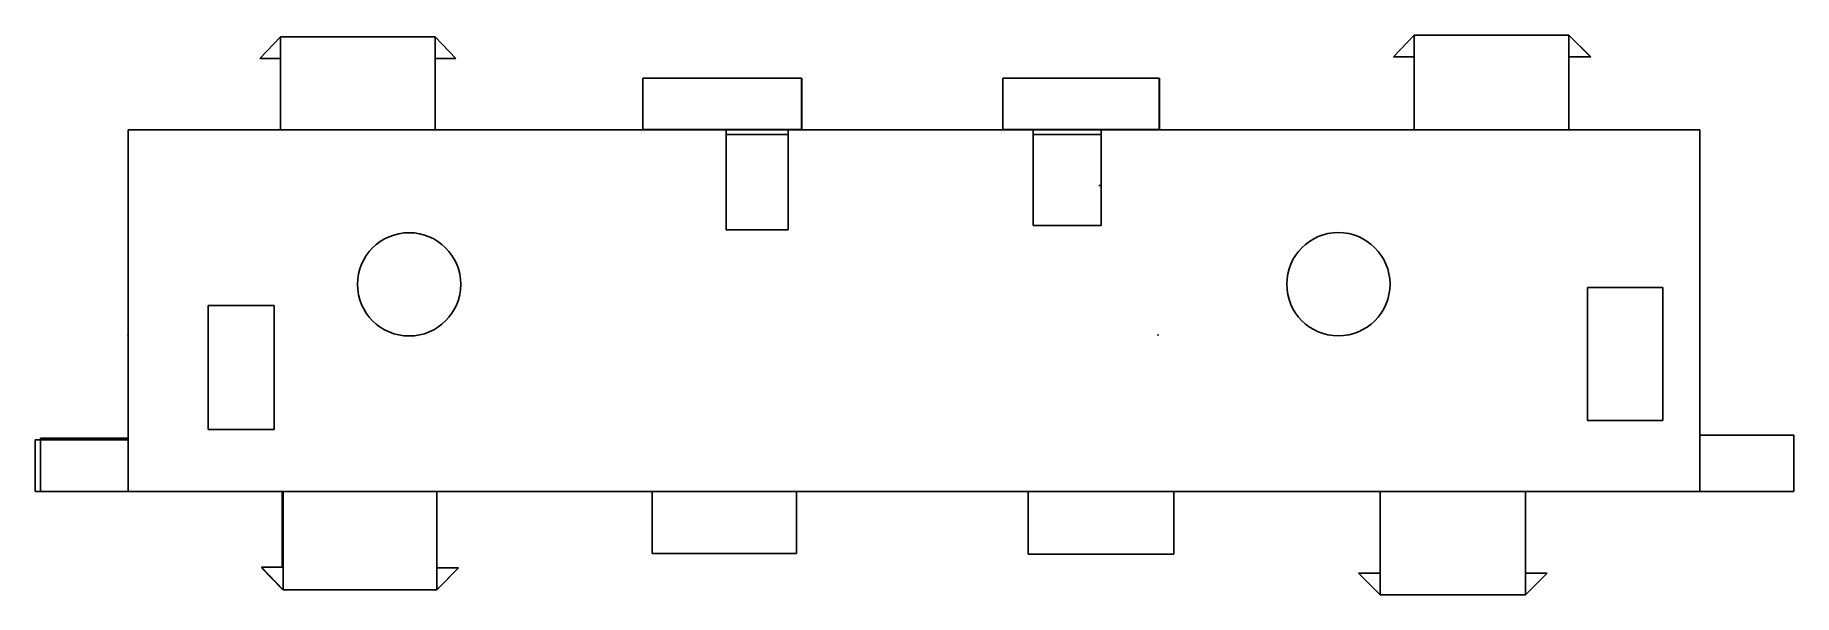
# Model space of a CAD drawing. Header units: centimetres. Extents: x -10.9 to 6.2, y -2.5 to 2.9.
import ezdxf

# ---------------------------------------------------------------- set-up
doc = ezdxf.new("R2010")
doc.units = ezdxf.units.CM
doc.header["$MEASUREMENT"] = 0
for name, color, linetype in [('part1 v8_Sketch11', 7, 'Continuous'), ('part1 v8_Sketch12', 7, 'Continuous'), ('part1 v8_Sketch13', 7, 'Continuous'), ('part1 v8_Sketch15', 7, 'Continuous'), ('part1 v8_Sketch16', 7, 'Continuous'), ('part1 v8_Sketch17', 7, 'Continuous'), ('part1 v8_Sketch18', 7, 'Continuous'), ('part1 v8_Sketch19', 7, 'Continuous'), ('part1 v8_Sketch2', 7, 'Continuous'), ('part1 v8_Sketch20', 7, 'Continuous'), ('part1 v8_Sketch21', 7, 'Continuous'), ('part1 v8_Sketch22', 7, 'Continuous'), ('part1 v8_Sketch24', 7, 'Continuous'), ('part1 v8_Sketch25', 7, 'Continuous'), ('part1 v8_Sketch26', 7, 'Continuous'), ('part1 v8_Sketch27', 7, 'Continuous'), ('part1 v8_Sketch28', 7, 'Continuous'), ('part1 v8_Sketch29', 7, 'Continuous'), ('part1 v8_Sketch3', 7, 'Continuous'), ('part1 v8_Sketch30', 7, 'Continuous'), ('part1 v8_Sketch31', 7, 'Continuous'), ('part1 v8_Sketch32', 7, 'Continuous'), ('part1 v8_Sketch33', 7, 'Continuous'), ('part1 v8_Sketch34', 7, 'Continuous'), ('part1 v8_Sketch36', 7, 'Continuous'), ('part1 v8_Sketch4', 7, 'Continuous'), ('part1 v8_Sketch5', 7, 'Continuous'), ('part1 v8_Sketch6', 7, 'Continuous'), ('part1 v8_Sketch7', 7, 'Continuous'), ('part1 v8_Sketch8', 7, 'Continuous'), ('part1 v8_Sketch9', 7, 'Continuous')]:
    doc.layers.add(name, color=color, linetype=linetype)

msp = doc.modelspace()

# ---------------------------------------------------------------- linework, layer by layer
at = {"layer": 'part1 v8_Sketch11'}
msp.add_point((0, 0), dxfattribs=at)
at = {"layer": 'part1 v8_Sketch12'}
msp.add_circle((1.747, 0.49), 0.5, dxfattribs=at)
msp.add_point((0, 0), dxfattribs=at)
at = {"layer": 'part1 v8_Sketch13'}
msp.add_circle((-7.253, 0.489), 0.5, dxfattribs=at)
msp.add_point((0, 0), dxfattribs=at)
at = {"layer": 'part1 v8_Sketch15'}
msp.add_point((0, 0), dxfattribs=at)
at = {"layer": 'part1 v8_Sketch16'}
msp.add_point((0, 0), dxfattribs=at)
at = {"layer": 'part1 v8_Sketch17'}
for p, q in [((2.48, 2.9), (2.28, 2.69)), ((2.48, 2.69), (2.48, 2.9)), ((3.979, 2.901), (4.19, 2.691)), ((2.48, 2.69), (2.28, 2.69)), ((3.98, 2.691), (4.19, 2.691))]:
    msp.add_line(p, q, dxfattribs=at)
msp.add_point((0, 0), dxfattribs=at)
at = {"layer": 'part1 v8_Sketch18'}
for p, q in [((-8.7, 2.674), (-8.5, 2.884)), ((-8.5, 2.884), (-8.5, 2.674)), ((-7, 2.884), (-7, 2.674)), ((-8.5, 2.674), (-8.7, 2.674)), ((-7, 2.674), (-6.8, 2.674))]:
    msp.add_line(p, q, dxfattribs=at)
msp.add_point((0, 0), dxfattribs=at)
at = {"layer": 'part1 v8_Sketch19'}
for p, q in [((-7, 2.884), (-7, 2.674)), ((-6.8, 2.674), (-7, 2.884)), ((-7, 2.674), (-6.8, 2.674))]:
    msp.add_line(p, q, dxfattribs=at)
msp.add_point((0, 0), dxfattribs=at)
at = {"layer": 'part1 v8_Sketch2'}
msp.add_point((0, 0), dxfattribs=at)
at = {"layer": 'part1 v8_Sketch20'}
for p, q in [((-8.559, 0.283), (-9.198, 0.283)), ((-9.198, 0.283), (-9.198, -0.917)), ((-8.559, -0.917), (-8.559, 0.283)), ((-9.198, -0.917), (-8.559, -0.917))]:
    msp.add_line(p, q, dxfattribs=at)
msp.add_point((0, 0), dxfattribs=at)
at = {"layer": 'part1 v8_Sketch21'}
for p, q in [((4.159, -0.83), (4.159, 0.46)), ((4.159, 0.46), (4.89, 0.46)), ((4.89, 0.46), (4.89, -0.83)), ((4.89, -0.83), (4.159, -0.83))]:
    msp.add_line(p, q, dxfattribs=at)
msp.add_point((0, 0), dxfattribs=at)
at = {"layer": 'part1 v8_Sketch22'}
msp.add_point((0, 0), dxfattribs=at)
at = {"layer": 'part1 v8_Sketch24'}
for p, q in [((3.558, -1.516), (2.153, -1.516)), ((2.153, -1.516), (2.153, -2.516)), ((3.558, -2.516), (3.558, -1.516)), ((2.153, -2.516), (3.558, -2.516))]:
    msp.add_line(p, q, dxfattribs=at)
msp.add_point((0, 0), dxfattribs=at)
at = {"layer": 'part1 v8_Sketch25'}
for p, q in [((1.943, -2.306), (2.153, -2.516)), ((2.153, -2.306), (1.943, -2.306)), ((2.153, -2.516), (2.153, -2.306))]:
    msp.add_line(p, q, dxfattribs=at)
msp.add_point((0, 0), dxfattribs=at)
at = {"layer": 'part1 v8_Sketch26'}
for p, q in [((3.768, -2.306), (3.558, -2.516)), ((3.558, -2.516), (3.558, -2.306)), ((3.558, -2.306), (3.768, -2.306))]:
    msp.add_line(p, q, dxfattribs=at)
msp.add_point((0, 0), dxfattribs=at)
at = {"layer": 'part1 v8_Sketch27'}
msp.add_point((0, 0), dxfattribs=at)
at = {"layer": 'part1 v8_Sketch28'}
for p, q in [((-8.473, -1.517), (-6.986, -1.517)), ((-8.473, -2.467), (-8.473, -1.517)), ((-6.986, -1.517), (-6.986, -2.467)), ((-6.986, -2.467), (-8.473, -2.467))]:
    msp.add_line(p, q, dxfattribs=at)
msp.add_point((0, 0), dxfattribs=at)
at = {"layer": 'part1 v8_Sketch29'}
for p, q in [((-8.473, -2.25), (-8.683, -2.25)), ((-8.683, -2.25), (-8.473, -2.467)), ((-8.473, -2.467), (-8.473, -2.25)), ((-6.986, -2.256), (-6.776, -2.256)), ((-6.986, -2.466), (-6.986, -2.256)), ((-6.982, -2.466), (-6.776, -2.256)), ((-6.986, -2.466), (-6.982, -2.466))]:
    msp.add_line(p, q, dxfattribs=at)
msp.add_point((0, 0), dxfattribs=at)
at = {"layer": 'part1 v8_Sketch3'}
for p, q in [((-9.974, -1.517), (-9.974, 1.983)), ((-9.974, 1.983), (5.247, 1.983)), ((5.247, 1.983), (5.247, -1.517)), ((5.247, -1.517), (-9.974, -1.517))]:
    msp.add_line(p, q, dxfattribs=at)
msp.add_point((0, 0), dxfattribs=at)
at = {"layer": 'part1 v8_Sketch30'}
for p, q in [((-4.9, -2.116), (-4.9, -1.516)), ((-4.9, -1.516), (-3.5, -1.516)), ((-3.5, -1.516), (-3.5, -2.116)), ((-3.5, -2.116), (-4.9, -2.116))]:
    msp.add_line(p, q, dxfattribs=at)
msp.add_point((0, 0), dxfattribs=at)
at = {"layer": 'part1 v8_Sketch31'}
for p, q in [((-1.256, -1.516), (-1.256, -2.124)), ((0.153, -1.516), (-1.256, -1.516)), ((0.153, -2.124), (0.153, -1.516)), ((-1.256, -2.124), (0.153, -2.124))]:
    msp.add_line(p, q, dxfattribs=at)
msp.add_point((0, 0), dxfattribs=at)
at = {"layer": 'part1 v8_Sketch32'}
for p, q in [((-4.99, 1.989), (-4.99, 2.483)), ((-4.99, 2.483), (-3.454, 2.483)), ((-3.454, 2.483), (-3.454, 1.989)), ((-1.503, 2.483), (0.011, 2.483)), ((-1.503, 1.989), (-1.503, 2.483)), ((0.011, 2.483), (0.011, 1.989)), ((-3.454, 1.989), (-4.99, 1.989)), ((0.011, 1.989), (-1.503, 1.989))]:
    msp.add_line(p, q, dxfattribs=at)
msp.add_point((0, 0), dxfattribs=at)
at = {"layer": 'part1 v8_Sketch33'}
for p, q in [((3.98, 2.9), (4.191, 2.691)), ((3.98, 2.691), (3.98, 2.9)), ((4.191, 2.691), (3.98, 2.691))]:
    msp.add_line(p, q, dxfattribs=at)
msp.add_point((0, 0), dxfattribs=at)
at = {"layer": 'part1 v8_Sketch34'}
for p, q in [((-9.974, -1.517, 0.6), (-9.974, 1.983, 0.6)), ((-9.974, 1.983), (-9.974, -1.517)), ((-9.974, 1.983, 0.6), (-9.974, 1.983)), ((-9.974, -1, 0.6), (-9.974, -1)), ((-9.974, -1.517, 0.6), (-9.974, -1, 0.6)), ((-9.974, -1), (-9.974, -1.517)), ((-9.974, -1.517), (-9.974, -1.517, 0.6)), ((-9.974, -1.517), (-9.974, -1.517, 0.6))]:
    msp.add_line(p, q, dxfattribs=at)
msp.add_point((-9.974, 0), dxfattribs=at)
at = {"layer": 'part1 v8_Sketch36'}
for p, q in [((-3.454, 2.483, 0.6), (-4.99, 2.483, 0.6)), ((-4.99, 2.483, 0.6), (-4.99, 1.983, 0.6)), ((-3.454, 1.983, 0.6), (-3.454, 2.483, 0.6)), ((-1.503, 2.483, 0.6), (-1.503, 1.983, 0.6)), ((0.011, 2.483, 0.6), (-1.503, 2.483, 0.6)), ((0.011, 1.983, 0.6), (0.011, 2.483, 0.6)), ((-4.99, 1.983, 0.6), (-9.974, 1.983, 0.6)), ((-9.974, 1.983, 0.6), (-9.974, -1, 0.6)), ((-4.183, 1.939, 0.6), (-3.583, 1.939, 0.6)), ((-4.183, 1.016, 0.6), (-4.183, 1.939, 0.6)), ((-3.583, 1.939, 0.6), (-3.583, 1.016, 0.6)), ((-1.503, 1.983, 0.6), (-3.454, 1.983, 0.6)), ((-1.208, 1.939, 0.6), (-0.549, 1.939, 0.6)), ((-1.208, 1.06, 0.6), (-1.208, 1.939, 0.6)), ((-0.549, 1.939, 0.6), (-0.549, 1.06, 0.6)), ((5.247, 1.983, 0.6), (0.011, 1.983, 0.6)), ((5.247, -0.971, 0.6), (5.247, 1.983, 0.6)), ((-0.549, 1.06, 0.6), (-1.208, 1.06, 0.6)), ((-3.583, 1.016, 0.6), (-4.183, 1.016, 0.6)), ((4.159, 0.46, 0.6), (4.89, 0.46, 0.6)), ((4.159, -0.83, 0.6), (4.159, 0.46, 0.6)), ((4.89, 0.46, 0.6), (4.89, -0.83, 0.6)), ((-9.198, 0.283, 0.6), (-8.559, 0.283, 0.6)), ((-9.198, -0.917, 0.6), (-9.198, 0.283, 0.6)), ((-8.559, 0.283, 0.6), (-8.559, -0.917, 0.6)), ((4.89, -0.83, 0.6), (4.159, -0.83, 0.6)), ((-9.974, -1, 0.6), (-10.824, -1, 0.6)), ((-10.824, -1, 0.6), (-10.824, -1.517, 0.6)), ((-8.559, -0.917, 0.6), (-9.198, -0.917, 0.6)), ((6.158, -0.971, 0.6), (5.247, -0.971, 0.6)), ((6.158, -1.517, 0.6), (6.158, -0.971, 0.6)), ((-10.824, -1.517, 0.6), (-8.481, -1.517, 0.6)), ((-8.481, -1.517, 0.6), (-8.481, -2.25, 0.6)), ((-6.986, -2.256, 0.6), (-6.986, -1.517, 0.6)), ((-6.986, -1.517, 0.6), (-4.9, -1.517, 0.6)), ((-4.9, -1.517, 0.6), (-4.9, -2.116, 0.6)), ((-3.5, -2.116, 0.6), (-3.5, -1.517, 0.6)), ((-3.5, -1.517, 0.6), (-1.256, -1.517, 0.6)), ((-1.256, -1.517, 0.6), (-1.256, -2.124, 0.6)), ((0.153, -1.517, 0.6), (2.153, -1.517, 0.6)), ((0.153, -2.124, 0.6), (0.153, -1.517, 0.6)), ((2.153, -1.517, 0.6), (2.153, -2.306, 0.6)), ((3.558, -2.306, 0.6), (3.558, -1.517, 0.6)), ((3.558, -1.517, 0.6), (5.246, -1.517, 0.6)), ((5.246, -1.517, 0.6), (5.246, -1.517, 0.6)), ((5.246, -1.517, 0.6), (6.158, -1.517, 0.6)), ((-4.9, -2.116, 0.6), (-3.5, -2.116, 0.6)), ((-1.256, -2.124, 0.6), (0.153, -2.124, 0.6)), ((-8.673, -2.25, 0.6), (-8.68, -2.257, 0.6)), ((-8.68, -2.257, 0.6), (-8.481, -2.462, 0.6)), ((-8.481, -2.25, 0.6), (-8.673, -2.25, 0.6)), ((-6.776, -2.256, 0.6), (-6.986, -2.256, 0.6)), ((-6.952, -2.435, 0.6), (-6.776, -2.256, 0.6)), ((1.943, -2.306, 0.6), (2.153, -2.516, 0.6)), ((2.153, -2.306, 0.6), (1.943, -2.306, 0.6)), ((3.558, -2.516, 0.6), (3.768, -2.306, 0.6)), ((3.768, -2.306, 0.6), (3.558, -2.306, 0.6)), ((-8.467, -2.467, 0.6), (-6.996, -2.467, 0.6)), ((2.153, -2.516, 0.6), (3.558, -2.516, 0.6)), ((2.153, -2.516, 0.6), (2.153, -2.516, 0.6)), ((3.558, -2.516, 0.6), (3.558, -2.516, 0.6))]:
    msp.add_line(p, q, dxfattribs=at)
for centre in [(-7.253, 0.489, 0.6), (1.747, 0.49, 0.6)]:
    msp.add_circle(centre, 0.5, dxfattribs=at)
for centre, radius, start, end in [((-8.467, -2.442, 0.6), 0.025, 236.3153, 270), ((-6.996, -2.407, 0.6), 0.06, 270, 279.2026), ((-7.202, -2.19, 0.6), 0.35, 308.0127, 315.5951)]:
    msp.add_arc(centre, radius, start, end, dxfattribs=at)
msp.add_point((0, 0, 0.6), dxfattribs=at)
at = {"layer": 'part1 v8_Sketch4'}
for p, q in [((-4.989, 2.483), (-4.989, 1.983)), ((-3.45, 2.483), (-3.45, 1.983)), ((-1.503, 2.483), (-1.503, 1.983)), ((0.014, 1.983), (0.014, 2.483)), ((-4.989, 1.983), (0.014, 1.983))]:
    msp.add_line(p, q, dxfattribs=at)
msp.add_point((0, 0), dxfattribs=at)
at = {"layer": 'part1 v8_Sketch5'}
for p, q in [((5.246, -0.971), (6.158, -0.971)), ((5.246, -1.517), (5.246, -0.971)), ((6.158, -0.971), (6.158, -1.517)), ((6.158, -1.517), (6.158, -0.983)), ((6.158, -1.517), (5.246, -1.517)), ((5.247, -1.517), (6.158, -1.517))]:
    msp.add_line(p, q, dxfattribs=at)
msp.add_point((0, 0), dxfattribs=at)
at = {"layer": 'part1 v8_Sketch6'}
for p, q in [((-4.183, 1.984), (-3.583, 1.984)), ((-4.183, 1.016), (-4.183, 1.984)), ((-3.583, 1.984), (-3.583, 1.016)), ((-0.549, 1.983), (-1.208, 1.983)), ((-1.208, 1.983), (-1.208, 1.06)), ((-0.549, 1.06), (-0.549, 1.983)), ((-0.549, 1.983), (-0.549, 1.445)), ((-0.549, 1.445), (-0.574, 1.445)), ((-1.208, 1.06), (-0.549, 1.06)), ((-3.583, 1.016), (-4.183, 1.016)), ((-10.875, -1.015), (-9.975, -1.015)), ((-10.875, -1.517), (-10.875, -1.015)), ((-9.975, -1.015), (-9.975, -1.517)), ((-9.975, -1.517), (-10.875, -1.517))]:
    msp.add_line(p, q, dxfattribs=at)
msp.add_point((0, 0), dxfattribs=at)
at = {"layer": 'part1 v8_Sketch7'}
for p, q in [((-7, 2.884), (-8.5, 2.884)), ((-8.5, 2.884), (-8.5, 1.984)), ((-7, 1.984), (-7, 2.884)), ((-8.5, 1.984), (-7, 1.984))]:
    msp.add_line(p, q, dxfattribs=at)
msp.add_point((0, 0), dxfattribs=at)
at = {"layer": 'part1 v8_Sketch8'}
msp.add_point((0, 0), dxfattribs=at)
at = {"layer": 'part1 v8_Sketch9'}
for p, q in [((2.48, 2.9), (3.98, 2.9)), ((2.48, 1.983), (2.48, 2.9)), ((3.98, 2.9), (3.98, 1.983)), ((3.98, 1.983), (2.48, 1.983))]:
    msp.add_line(p, q, dxfattribs=at)
msp.add_point((0, 0), dxfattribs=at)

doc.saveas('drawing.dxf')
